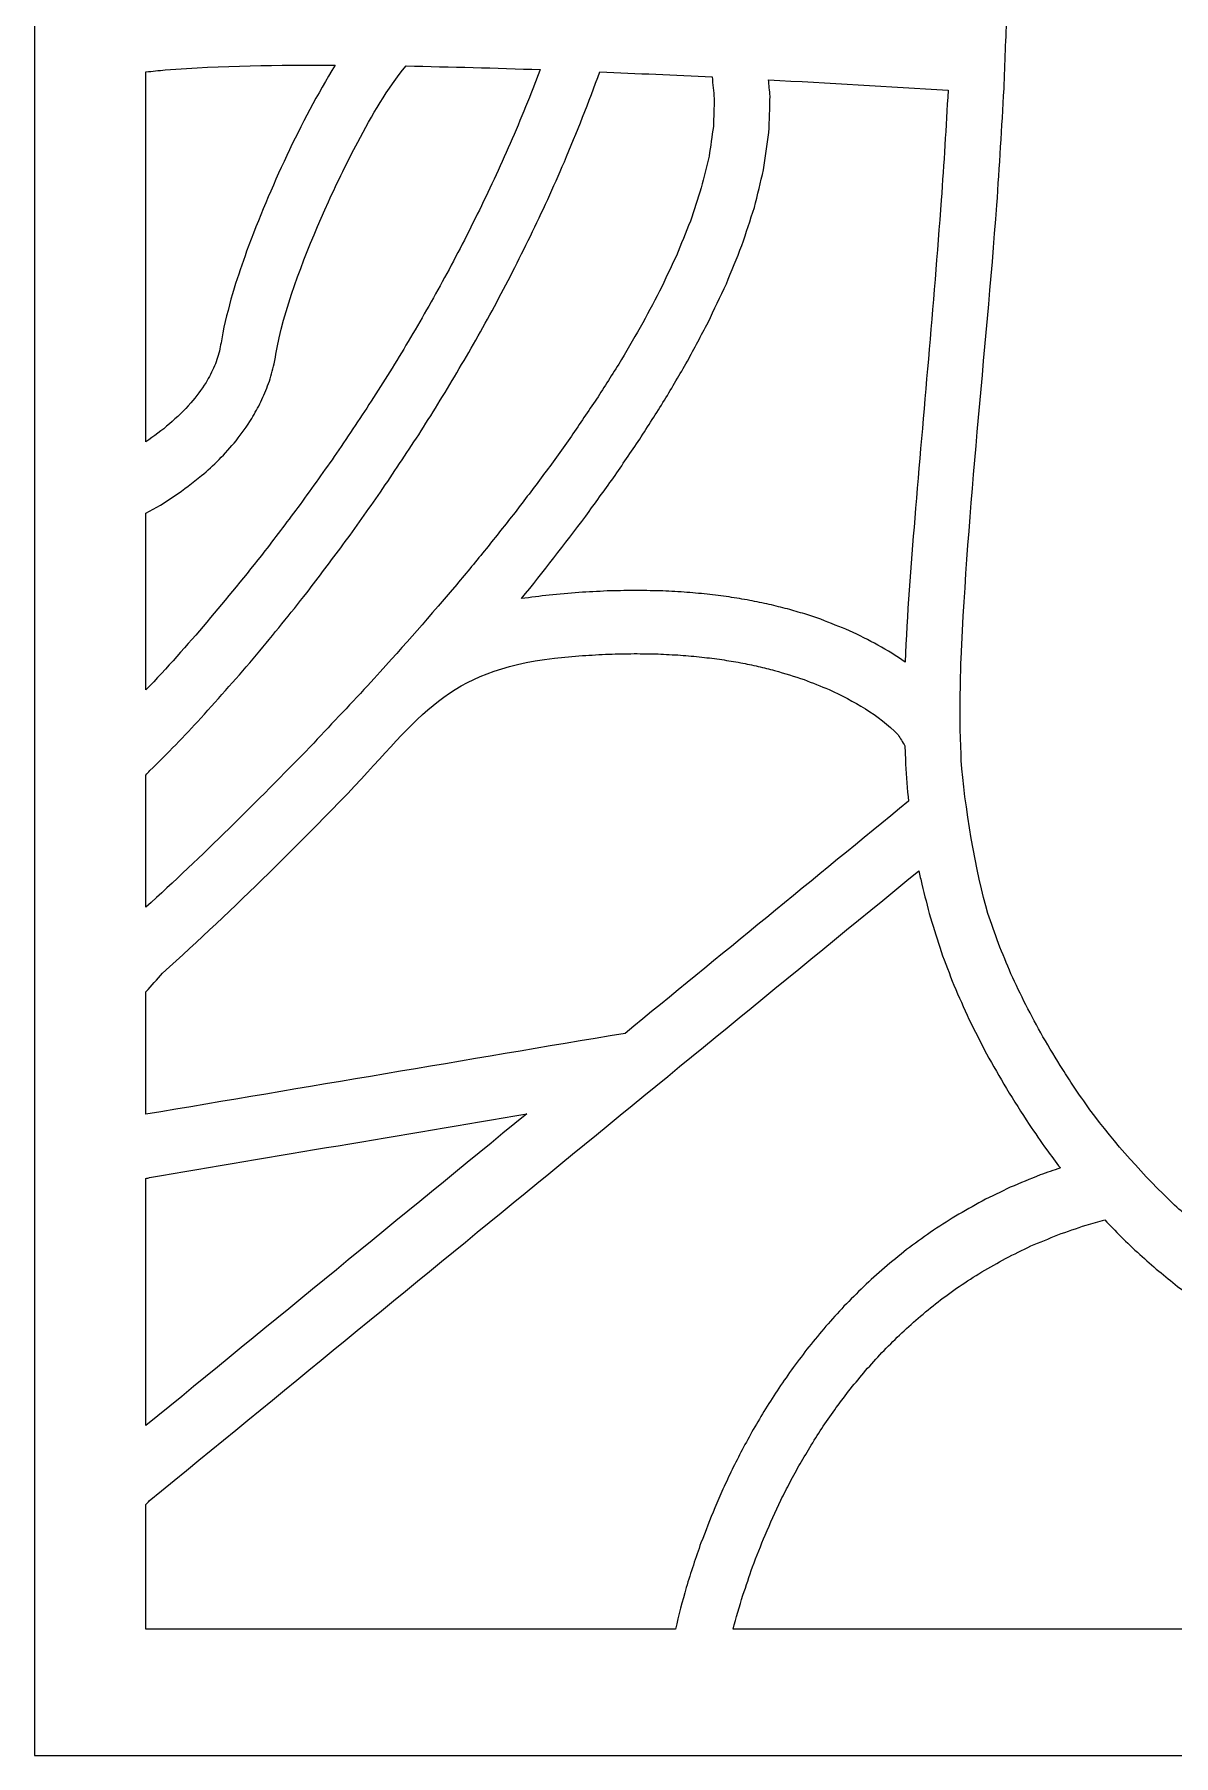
# Model space of a CAD drawing. Header units: centimetres. Extents: x -27.5 to -16.1, y -5.3 to 9.5.
# Drawn here: x -27.5 to -25.297, y -5.254 to -1.925 of the extents above; entities that cross this region are included whole.
import ezdxf

# ---------------------------------------------------------------- set-up
doc = ezdxf.new("R2010")
doc.units = ezdxf.units.CM
doc.header["$MEASUREMENT"] = 0
doc.layers.add('layer 1', color=7, linetype='Continuous')

msp = doc.modelspace()

# ---------------------------------------------------------------- linework, layer by layer
at = {"layer": 'layer 1', "color": 250}
for points, knots in [([(-22.0545, -5.25446), (-23.86966, -5.25446), (-25.68483, -5.25446), (-27.49999, -5.25446), (-27.49999, -5.25446), (-27.49999, -0.3363), (-27.49999, 4.58185), (-27.49999, 9.5), (-27.49999, 9.5), (-25.68483, 9.5), (-23.86966, 9.5), (-22.0545, 9.5), (-22.0545, 9.5), (-22.0545, 4.58185), (-22.0545, -0.3363), (-22.0545, -5.25446)], [0, 0, 0, 0, 0.2, 0.2, 0.2, 0.2, 0.4, 0.4, 0.4, 0.4, 0.6, 0.6, 0.6, 0.6, 1, 1, 1, 1]), ([(-25.61794, -1.72673), (-25.61555, -1.72869), (-25.61316, -1.73064), (-25.61078, -1.7326), (-25.61078, -1.7326), (-25.61312, -1.73525), (-25.61546, -1.73791), (-25.6178, -1.74056), (-25.6178, -1.74056), (-25.61839, -1.78795), (-25.61898, -1.83533), (-25.61957, -1.88272), (-25.61957, -1.88272), (-25.62144, -1.93169), (-25.6233, -1.98066), (-25.62517, -2.02962), (-25.62517, -2.02962), (-25.6292, -2.10493), (-25.63387, -2.18008), (-25.63907, -2.2553), (-25.63907, -2.2553), (-25.66097, -2.54753), (-25.69498, -2.83983), (-25.70816, -3.13268), (-25.70816, -3.13268), (-25.70966, -3.1773), (-25.71037, -3.2216), (-25.70999, -3.26626), (-25.70999, -3.26626), (-25.70926, -3.28733), (-25.70853, -3.3084), (-25.70779, -3.32947), (-25.70779, -3.32947), (-25.70259, -3.4108), (-25.67846, -3.55158), (-25.65629, -3.62527), (-25.65629, -3.62527), (-25.64955, -3.64467), (-25.64281, -3.66406), (-25.63606, -3.68346), (-25.63606, -3.68346), (-25.62798, -3.7031), (-25.6199, -3.72273), (-25.61182, -3.74237), (-25.61182, -3.74237), (-25.6023, -3.76239), (-25.59277, -3.7824), (-25.58325, -3.80241), (-25.58325, -3.80241), (-25.57217, -3.82293), (-25.56109, -3.84345), (-25.55001, -3.86397), (-25.55001, -3.86397), (-25.53726, -3.88511), (-25.52452, -3.90625), (-25.51177, -3.92739), (-25.51177, -3.92739), (-25.5048, -3.93815), (-25.49783, -3.9489), (-25.49085, -3.95965), (-25.49085, -3.95965), (-25.48031, -3.97487), (-25.46977, -3.99008), (-25.45922, -4.0053), (-25.45922, -4.0053), (-25.4097, -4.07085), (-25.35622, -4.13204), (-25.29524, -4.18991), (-25.29524, -4.18991), (-25.28414, -4.19963), (-25.27303, -4.20934), (-25.26193, -4.21905), (-25.26193, -4.21905), (-25.25085, -4.22798), (-25.23978, -4.2369), (-25.22871, -4.24582), (-25.22871, -4.24582), (-25.2177, -4.25398), (-25.2067, -4.26215), (-25.1957, -4.27031), (-25.1957, -4.27031), (-25.18481, -4.27774), (-25.17392, -4.28517), (-25.16303, -4.29261), (-25.16303, -4.29261), (-25.15229, -4.29934), (-25.14156, -4.30608), (-25.13082, -4.31281), (-25.13082, -4.31281), (-25.12027, -4.31887), (-25.10972, -4.32494), (-25.09918, -4.331), (-25.09918, -4.331), (-25.08886, -4.33643), (-25.07855, -4.34185), (-25.06824, -4.34728), (-25.06824, -4.34728), (-25.04847, -4.35633), (-25.02871, -4.36538), (-25.00895, -4.37443), (-25.00895, -4.37443), (-24.99062, -4.38128), (-24.97229, -4.38812), (-24.95396, -4.39497), (-24.95396, -4.39497), (-24.93741, -4.39985), (-24.92087, -4.40473), (-24.90432, -4.40961), (-24.90432, -4.40961), (-24.88993, -4.41276), (-24.87554, -4.41591), (-24.86115, -4.41906), (-24.86115, -4.41906), (-24.84464, -4.4217), (-24.82765, -4.42472), (-24.81095, -4.42516), (-24.81095, -4.42516), (-24.8107, -4.42459), (-24.81046, -4.42403), (-24.81021, -4.42346), (-24.81021, -4.42346), (-24.82137, -4.39783), (-24.83254, -4.3722), (-24.8437, -4.34657), (-24.8437, -4.34657), (-24.85027, -4.32984), (-24.85683, -4.3131), (-24.86339, -4.29636), (-24.86339, -4.29636), (-24.86952, -4.27946), (-24.87564, -4.26256), (-24.88177, -4.24566), (-24.88177, -4.24566), (-24.88747, -4.22861), (-24.89317, -4.21156), (-24.89888, -4.19451), (-24.89888, -4.19451), (-24.90418, -4.17731), (-24.90948, -4.16012), (-24.91479, -4.14293), (-24.91479, -4.14293), (-24.9197, -4.12561), (-24.92462, -4.10828), (-24.92954, -4.09096), (-24.92954, -4.09096), (-24.93409, -4.07352), (-24.93864, -4.05608), (-24.94319, -4.03864), (-24.94319, -4.03864), (-24.95126, -4.00344), (-24.95933, -3.96824), (-24.96739, -3.93304), (-24.96739, -3.93304), (-24.97421, -3.8975), (-24.98102, -3.86195), (-24.98783, -3.82641), (-24.98783, -3.82641), (-24.99352, -3.79059), (-24.99921, -3.75477), (-25.00491, -3.71896), (-25.00491, -3.71896), (-25.01233, -3.66494), (-25.01904, -3.61101), (-25.02515, -3.55679), (-25.02515, -3.55679), (-25.03067, -3.50259), (-25.03565, -3.44844), (-25.04017, -3.39413), (-25.04017, -3.39413), (-25.04695, -3.30414), (-25.05249, -3.2142), (-25.05731, -3.12406), (-25.05731, -3.12406), (-25.06264, -3.01812), (-25.06738, -2.91216), (-25.07253, -2.80621), (-25.07253, -2.80621), (-25.07718, -2.7155), (-25.08417, -2.62538), (-25.09598, -2.53548), (-25.09598, -2.53548), (-25.10282, -2.48561), (-25.11108, -2.43631), (-25.12105, -2.38712), (-25.12105, -2.38712), (-25.12881, -2.35012), (-25.1376, -2.31351), (-25.14667, -2.27691), (-25.14667, -2.27691), (-25.16367, -2.2128), (-25.18229, -2.1499), (-25.20243, -2.08699), (-25.20243, -2.08699), (-25.23211, -1.99687), (-25.26383, -1.90763), (-25.29291, -1.81727), (-25.29291, -1.81727), (-25.33999, -1.77946), (-25.3858, -1.73974), (-25.43164, -1.70005), (-25.43164, -1.70005), (-25.49769, -1.64039), (-25.56333, -1.58022), (-25.62531, -1.51513), (-25.62531, -1.51513), (-25.62017, -1.58551), (-25.61874, -1.65614), (-25.61794, -1.72673)], [0, 0, 0, 0, 0.0188679, 0.0188679, 0.0188679, 0.0188679, 0.0377358, 0.0377358, 0.0377358, 0.0377358, 0.0566038, 0.0566038, 0.0566038, 0.0566038, 0.0754717, 0.0754717, 0.0754717, 0.0754717, 0.0943396, 0.0943396, 0.0943396, 0.0943396, 0.1132075, 0.1132075, 0.1132075, 0.1132075, 0.1320755, 0.1320755, 0.1320755, 0.1320755, 0.1509434, 0.1509434, 0.1509434, 0.1509434, 0.1698113, 0.1698113, 0.1698113, 0.1698113, 0.1886792, 0.1886792, 0.1886792, 0.1886792, 0.2075472, 0.2075472, 0.2075472, 0.2075472, 0.2264151, 0.2264151, 0.2264151, 0.2264151, 0.245283, 0.245283, 0.245283, 0.245283, 0.2641509, 0.2641509, 0.2641509, 0.2641509, 0.2830189, 0.2830189, 0.2830189, 0.2830189, 0.3018868, 0.3018868, 0.3018868, 0.3018868, 0.3207547, 0.3207547, 0.3207547, 0.3207547, 0.3396226, 0.3396226, 0.3396226, 0.3396226, 0.3584906, 0.3584906, 0.3584906, 0.3584906, 0.3773585, 0.3773585, 0.3773585, 0.3773585, 0.3962264, 0.3962264, 0.3962264, 0.3962264, 0.4150943, 0.4150943, 0.4150943, 0.4150943, 0.4339623, 0.4339623, 0.4339623, 0.4339623, 0.4528302, 0.4528302, 0.4528302, 0.4528302, 0.4716981, 0.4716981, 0.4716981, 0.4716981, 0.490566, 0.490566, 0.490566, 0.490566, 0.509434, 0.509434, 0.509434, 0.509434, 0.5283019, 0.5283019, 0.5283019, 0.5283019, 0.5471698, 0.5471698, 0.5471698, 0.5471698, 0.5660377, 0.5660377, 0.5660377, 0.5660377, 0.5849057, 0.5849057, 0.5849057, 0.5849057, 0.6037736, 0.6037736, 0.6037736, 0.6037736, 0.6226415, 0.6226415, 0.6226415, 0.6226415, 0.6415094, 0.6415094, 0.6415094, 0.6415094, 0.6603774, 0.6603774, 0.6603774, 0.6603774, 0.6792453, 0.6792453, 0.6792453, 0.6792453, 0.6981132, 0.6981132, 0.6981132, 0.6981132, 0.7169811, 0.7169811, 0.7169811, 0.7169811, 0.7358491, 0.7358491, 0.7358491, 0.7358491, 0.754717, 0.754717, 0.754717, 0.754717, 0.7735849, 0.7735849, 0.7735849, 0.7735849, 0.7924528, 0.7924528, 0.7924528, 0.7924528, 0.8113208, 0.8113208, 0.8113208, 0.8113208, 0.8301887, 0.8301887, 0.8301887, 0.8301887, 0.8490566, 0.8490566, 0.8490566, 0.8490566, 0.8679245, 0.8679245, 0.8679245, 0.8679245, 0.8867925, 0.8867925, 0.8867925, 0.8867925, 0.9056604, 0.9056604, 0.9056604, 0.9056604, 0.9245283, 0.9245283, 0.9245283, 0.9245283, 0.9433962, 0.9433962, 0.9433962, 0.9433962, 0.9622642, 0.9622642, 0.9622642, 0.9622642, 1, 1, 1, 1]), ([(-27.28433, -2.71313), (-27.25297, -2.69199), (-27.22374, -2.66684), (-27.19763, -2.63793), (-27.19763, -2.63793), (-27.18691, -2.62518), (-27.17739, -2.61247), (-27.16821, -2.59827), (-27.16821, -2.59827), (-27.1621, -2.58777), (-27.1568, -2.57755), (-27.15176, -2.56636), (-27.15176, -2.56636), (-27.14749, -2.55524), (-27.14416, -2.54477), (-27.14126, -2.5331), (-27.14126, -2.5331), (-27.13945, -2.52276), (-27.13764, -2.51242), (-27.13583, -2.50208), (-27.13583, -2.50208), (-27.12968, -2.47274), (-27.12225, -2.44462), (-27.11379, -2.41604), (-27.11379, -2.41604), (-27.10614, -2.39197), (-27.0981, -2.36825), (-27.08966, -2.34452), (-27.08966, -2.34452), (-27.04282, -2.21873), (-26.98677, -2.09695), (-26.91839, -1.98441), (-26.91839, -1.98441), (-27.02808, -1.98365), (-27.13769, -1.98551), (-27.24716, -1.99366), (-27.24716, -1.99366), (-27.25953, -1.99494), (-27.2719, -1.99623), (-27.28427, -1.99751), (-27.28427, -1.99751), (-27.28429, -1.99751), (-27.28431, -1.99751), (-27.28433, -1.99752), (-27.28433, -1.99752), (-27.28433, -2.23605), (-27.28433, -2.47459), (-27.28433, -2.71313)], [0, 0, 0, 0, 0.0769231, 0.0769231, 0.0769231, 0.0769231, 0.1538462, 0.1538462, 0.1538462, 0.1538462, 0.2307692, 0.2307692, 0.2307692, 0.2307692, 0.3076923, 0.3076923, 0.3076923, 0.3076923, 0.3846154, 0.3846154, 0.3846154, 0.3846154, 0.4615385, 0.4615385, 0.4615385, 0.4615385, 0.5384615, 0.5384615, 0.5384615, 0.5384615, 0.6153846, 0.6153846, 0.6153846, 0.6153846, 0.6923077, 0.6923077, 0.6923077, 0.6923077, 0.7692308, 0.7692308, 0.7692308, 0.7692308, 0.8461538, 0.8461538, 0.8461538, 0.8461538, 1, 1, 1, 1]), ([(-27.28433, -3.19306), (-27.20348, -3.10821), (-27.12766, -3.01717), (-27.05424, -2.92418), (-27.05424, -2.92418), (-27.03159, -2.89424), (-27.00894, -2.8643), (-26.98629, -2.83436), (-26.98629, -2.83436), (-26.96279, -2.80134), (-26.9393, -2.76833), (-26.9158, -2.73532), (-26.9158, -2.73532), (-26.89192, -2.69939), (-26.86803, -2.66345), (-26.84414, -2.62752), (-26.84414, -2.62752), (-26.83219, -2.60851), (-26.82023, -2.5895), (-26.80828, -2.57049), (-26.80828, -2.57049), (-26.79639, -2.55081), (-26.78451, -2.53113), (-26.77263, -2.51145), (-26.77263, -2.51145), (-26.76087, -2.49112), (-26.74911, -2.47079), (-26.73735, -2.45046), (-26.73735, -2.45046), (-26.72577, -2.4295), (-26.71419, -2.40854), (-26.70261, -2.38758), (-26.70261, -2.38758), (-26.69126, -2.36602), (-26.67992, -2.34445), (-26.66857, -2.32288), (-26.66857, -2.32288), (-26.65752, -2.30072), (-26.64646, -2.27856), (-26.63541, -2.2564), (-26.63541, -2.2564), (-26.6247, -2.23367), (-26.61399, -2.21094), (-26.60328, -2.18822), (-26.60328, -2.18822), (-26.59297, -2.16494), (-26.58266, -2.14166), (-26.57236, -2.11838), (-26.57236, -2.11838), (-26.5625, -2.09458), (-26.55265, -2.07077), (-26.54279, -2.04697), (-26.54279, -2.04697), (-26.5359, -2.02901), (-26.529, -2.01106), (-26.5221, -1.9931), (-26.5221, -1.9931), (-26.60848, -1.98993), (-26.69491, -1.98772), (-26.78133, -1.98603), (-26.78133, -1.98603), (-26.81817, -2.03001), (-26.8471, -2.08159), (-26.87495, -2.13313), (-26.87495, -2.13313), (-26.89477, -2.17111), (-26.91348, -2.20944), (-26.93149, -2.24857), (-26.93149, -2.24857), (-26.96927, -2.33326), (-27.00481, -2.42031), (-27.02709, -2.51204), (-27.02709, -2.51204), (-27.03057, -2.52864), (-27.03339, -2.5453), (-27.03641, -2.56201), (-27.03641, -2.56201), (-27.03804, -2.56854), (-27.03967, -2.57507), (-27.04129, -2.5816), (-27.04129, -2.5816), (-27.04328, -2.58788), (-27.04527, -2.59417), (-27.04726, -2.60045), (-27.04726, -2.60045), (-27.05216, -2.61223), (-27.05707, -2.62402), (-27.06197, -2.63581), (-27.06197, -2.63581), (-27.06787, -2.64656), (-27.07376, -2.65732), (-27.07966, -2.66807), (-27.07966, -2.66807), (-27.08934, -2.68304), (-27.09923, -2.69697), (-27.11006, -2.71091), (-27.11006, -2.71091), (-27.12077, -2.72366), (-27.13162, -2.7357), (-27.14309, -2.74757), (-27.14309, -2.74757), (-27.15412, -2.75829), (-27.16525, -2.76851), (-27.17679, -2.77852), (-27.17679, -2.77852), (-27.21051, -2.80627), (-27.2463, -2.83146), (-27.28433, -2.85102), (-27.28433, -2.85102), (-27.28433, -2.96503), (-27.28433, -3.07905), (-27.28433, -3.19306)], [0, 0, 0, 0, 0.0344828, 0.0344828, 0.0344828, 0.0344828, 0.0689655, 0.0689655, 0.0689655, 0.0689655, 0.1034483, 0.1034483, 0.1034483, 0.1034483, 0.137931, 0.137931, 0.137931, 0.137931, 0.1724138, 0.1724138, 0.1724138, 0.1724138, 0.2068966, 0.2068966, 0.2068966, 0.2068966, 0.2413793, 0.2413793, 0.2413793, 0.2413793, 0.2758621, 0.2758621, 0.2758621, 0.2758621, 0.3103448, 0.3103448, 0.3103448, 0.3103448, 0.3448276, 0.3448276, 0.3448276, 0.3448276, 0.3793103, 0.3793103, 0.3793103, 0.3793103, 0.4137931, 0.4137931, 0.4137931, 0.4137931, 0.4482759, 0.4482759, 0.4482759, 0.4482759, 0.4827586, 0.4827586, 0.4827586, 0.4827586, 0.5172414, 0.5172414, 0.5172414, 0.5172414, 0.5517241, 0.5517241, 0.5517241, 0.5517241, 0.5862069, 0.5862069, 0.5862069, 0.5862069, 0.6206897, 0.6206897, 0.6206897, 0.6206897, 0.6551724, 0.6551724, 0.6551724, 0.6551724, 0.6896552, 0.6896552, 0.6896552, 0.6896552, 0.7241379, 0.7241379, 0.7241379, 0.7241379, 0.7586207, 0.7586207, 0.7586207, 0.7586207, 0.7931034, 0.7931034, 0.7931034, 0.7931034, 0.8275862, 0.8275862, 0.8275862, 0.8275862, 0.862069, 0.862069, 0.862069, 0.862069, 0.8965517, 0.8965517, 0.8965517, 0.8965517, 0.9310345, 0.9310345, 0.9310345, 0.9310345, 1, 1, 1, 1]), ([(-27.28433, -3.61351), (-27.17555, -3.51407), (-27.07048, -3.40959), (-26.96697, -3.30318), (-26.96697, -3.30318), (-26.92992, -3.2638), (-26.89287, -3.22441), (-26.85581, -3.18503), (-26.85581, -3.18503), (-26.78667, -3.10875), (-26.75329, -3.07094), (-26.6833, -2.98896), (-26.6833, -2.98896), (-26.66432, -2.96595), (-26.64535, -2.94295), (-26.62638, -2.91994), (-26.62638, -2.91994), (-26.60781, -2.89651), (-26.58923, -2.87308), (-26.57065, -2.84965), (-26.57065, -2.84965), (-26.55265, -2.82592), (-26.53465, -2.80219), (-26.51664, -2.77846), (-26.51664, -2.77846), (-26.49939, -2.75454), (-26.48214, -2.73063), (-26.46489, -2.70671), (-26.46489, -2.70671), (-26.44857, -2.68274), (-26.43225, -2.65876), (-26.41593, -2.63478), (-26.41593, -2.63478), (-26.40072, -2.61087), (-26.38551, -2.58696), (-26.3703, -2.56305), (-26.3703, -2.56305), (-26.35638, -2.53933), (-26.34246, -2.51562), (-26.32854, -2.4919), (-26.32854, -2.4919), (-26.31608, -2.46852), (-26.30362, -2.44514), (-26.29116, -2.42176), (-26.29116, -2.42176), (-26.28034, -2.39887), (-26.26953, -2.37597), (-26.25871, -2.35307), (-26.25871, -2.35307), (-26.24969, -2.33082), (-26.24068, -2.30857), (-26.23166, -2.28632), (-26.23166, -2.28632), (-26.2246, -2.26488), (-26.21754, -2.24344), (-26.21048, -2.222), (-26.21048, -2.222), (-26.20551, -2.20157), (-26.20054, -2.18113), (-26.19557, -2.16069), (-26.19557, -2.16069), (-26.19277, -2.14143), (-26.18998, -2.12217), (-26.18719, -2.1029), (-26.18719, -2.1029), (-26.18663, -2.08496), (-26.18606, -2.06702), (-26.1855, -2.04908), (-26.1855, -2.04908), (-26.18691, -2.03515), (-26.18832, -2.02121), (-26.18973, -2.00728), (-26.18973, -2.00728), (-26.26211, -2.00379), (-26.33449, -2.00042), (-26.4069, -1.99751), (-26.4069, -1.99751), (-26.42781, -2.05659), (-26.45149, -2.11412), (-26.47534, -2.17174), (-26.47534, -2.17174), (-26.48606, -2.19596), (-26.49679, -2.22018), (-26.50752, -2.2444), (-26.50752, -2.2444), (-26.51864, -2.26802), (-26.52977, -2.29163), (-26.5409, -2.31525), (-26.5409, -2.31525), (-26.55237, -2.33824), (-26.56384, -2.36124), (-26.57531, -2.38423), (-26.57531, -2.38423), (-26.58707, -2.40658), (-26.59883, -2.42894), (-26.61058, -2.45129), (-26.61058, -2.45129), (-26.62257, -2.47299), (-26.63456, -2.49469), (-26.64655, -2.51638), (-26.64655, -2.51638), (-26.65871, -2.53741), (-26.67087, -2.55843), (-26.68303, -2.57946), (-26.68303, -2.57946), (-26.69531, -2.59979), (-26.70759, -2.62012), (-26.71987, -2.64045), (-26.71987, -2.64045), (-26.7322, -2.66008), (-26.74454, -2.6797), (-26.75688, -2.69932), (-26.75688, -2.69932), (-26.78152, -2.73638), (-26.80615, -2.77344), (-26.83079, -2.81049), (-26.83079, -2.81049), (-26.855, -2.8445), (-26.8792, -2.87852), (-26.9034, -2.91253), (-26.9034, -2.91253), (-26.92673, -2.94336), (-26.95006, -2.97419), (-26.97338, -3.00502), (-26.97338, -3.00502), (-27.00533, -3.04549), (-27.0376, -3.0854), (-27.07046, -3.12492), (-27.07046, -3.12492), (-27.10583, -3.16643), (-27.14157, -3.20722), (-27.17814, -3.24738), (-27.17814, -3.24738), (-27.21035, -3.28202), (-27.24278, -3.31635), (-27.2766, -3.34899), (-27.2766, -3.34899), (-27.27918, -3.35191), (-27.28175, -3.35483), (-27.28433, -3.35775), (-27.28433, -3.35775), (-27.28433, -3.443), (-27.28433, -3.52826), (-27.28433, -3.61351)], [0, 0, 0, 0, 0.027027, 0.027027, 0.027027, 0.027027, 0.0540541, 0.0540541, 0.0540541, 0.0540541, 0.0810811, 0.0810811, 0.0810811, 0.0810811, 0.1081081, 0.1081081, 0.1081081, 0.1081081, 0.1351351, 0.1351351, 0.1351351, 0.1351351, 0.1621622, 0.1621622, 0.1621622, 0.1621622, 0.1891892, 0.1891892, 0.1891892, 0.1891892, 0.2162162, 0.2162162, 0.2162162, 0.2162162, 0.2432432, 0.2432432, 0.2432432, 0.2432432, 0.2702703, 0.2702703, 0.2702703, 0.2702703, 0.2972973, 0.2972973, 0.2972973, 0.2972973, 0.3243243, 0.3243243, 0.3243243, 0.3243243, 0.3513514, 0.3513514, 0.3513514, 0.3513514, 0.3783784, 0.3783784, 0.3783784, 0.3783784, 0.4054054, 0.4054054, 0.4054054, 0.4054054, 0.4324324, 0.4324324, 0.4324324, 0.4324324, 0.4594595, 0.4594595, 0.4594595, 0.4594595, 0.4864865, 0.4864865, 0.4864865, 0.4864865, 0.5135135, 0.5135135, 0.5135135, 0.5135135, 0.5405405, 0.5405405, 0.5405405, 0.5405405, 0.5675676, 0.5675676, 0.5675676, 0.5675676, 0.5945946, 0.5945946, 0.5945946, 0.5945946, 0.6216216, 0.6216216, 0.6216216, 0.6216216, 0.6486486, 0.6486486, 0.6486486, 0.6486486, 0.6756757, 0.6756757, 0.6756757, 0.6756757, 0.7027027, 0.7027027, 0.7027027, 0.7027027, 0.7297297, 0.7297297, 0.7297297, 0.7297297, 0.7567568, 0.7567568, 0.7567568, 0.7567568, 0.7837838, 0.7837838, 0.7837838, 0.7837838, 0.8108108, 0.8108108, 0.8108108, 0.8108108, 0.8378378, 0.8378378, 0.8378378, 0.8378378, 0.8648649, 0.8648649, 0.8648649, 0.8648649, 0.8918919, 0.8918919, 0.8918919, 0.8918919, 0.9189189, 0.9189189, 0.9189189, 0.9189189, 0.9459459, 0.9459459, 0.9459459, 0.9459459, 1, 1, 1, 1]), ([(-25.73339, -2.03311), (-25.8491, -2.02565), (-25.96485, -2.01893), (-26.08063, -2.01285), (-26.08063, -2.01285), (-26.07957, -2.02332), (-26.07851, -2.03379), (-26.07745, -2.04427), (-26.07745, -2.04427), (-26.07819, -2.06785), (-26.07893, -2.09144), (-26.07967, -2.11503), (-26.07967, -2.11503), (-26.08314, -2.13898), (-26.08662, -2.16294), (-26.09009, -2.1869), (-26.09009, -2.1869), (-26.09599, -2.21116), (-26.10189, -2.23542), (-26.10779, -2.25967), (-26.10779, -2.25967), (-26.11587, -2.28419), (-26.12394, -2.30871), (-26.13201, -2.33323), (-26.13201, -2.33323), (-26.14204, -2.35797), (-26.15206, -2.38271), (-26.16209, -2.40745), (-26.16209, -2.40745), (-26.17386, -2.43238), (-26.18564, -2.4573), (-26.19742, -2.48222), (-26.19742, -2.48222), (-26.21076, -2.50726), (-26.2241, -2.5323), (-26.23744, -2.55735), (-26.23744, -2.55735), (-26.25218, -2.58244), (-26.26691, -2.60754), (-26.28164, -2.63263), (-26.28164, -2.63263), (-26.29759, -2.6577), (-26.31353, -2.68277), (-26.32948, -2.70784), (-26.32948, -2.70784), (-26.34646, -2.7328), (-26.36345, -2.75775), (-26.38044, -2.78271), (-26.38044, -2.78271), (-26.39829, -2.80746), (-26.41615, -2.83221), (-26.434, -2.85696), (-26.434, -2.85696), (-26.47476, -2.9107), (-26.5155, -2.96444), (-26.55821, -3.01624), (-26.55821, -3.01624), (-26.54033, -3.01406), (-26.52245, -3.01188), (-26.50458, -3.0097), (-26.50458, -3.0097), (-26.4855, -3.00801), (-26.46642, -3.00632), (-26.44734, -3.00462), (-26.44734, -3.00462), (-26.42913, -3.00362), (-26.41091, -3.00263), (-26.3927, -3.00163), (-26.3927, -3.00163), (-26.37533, -3.00128), (-26.35797, -3.00093), (-26.34061, -3.00058), (-26.34061, -3.00058), (-26.32408, -3.00084), (-26.30755, -3.00109), (-26.29102, -3.00135), (-26.29102, -3.00135), (-26.27531, -3.00216), (-26.2596, -3.00298), (-26.2439, -3.00379), (-26.2439, -3.00379), (-26.229, -3.00512), (-26.2141, -3.00645), (-26.1992, -3.00777), (-26.1992, -3.00777), (-26.18509, -3.00957), (-26.17098, -3.01136), (-26.15688, -3.01316), (-26.15688, -3.01316), (-26.14355, -3.01538), (-26.13022, -3.0176), (-26.11689, -3.01982), (-26.11689, -3.01982), (-26.10433, -3.02241), (-26.09177, -3.02501), (-26.07922, -3.0276), (-26.07922, -3.0276), (-26.06741, -3.03053), (-26.0556, -3.03345), (-26.04379, -3.03638), (-26.04379, -3.03638), (-26.03273, -3.03959), (-26.02166, -3.0428), (-26.01059, -3.046), (-26.01059, -3.046), (-26.00025, -3.04945), (-25.98991, -3.0529), (-25.97957, -3.05635), (-25.97957, -3.05635), (-25.96102, -3.06376), (-25.94247, -3.07118), (-25.92392, -3.0786), (-25.92392, -3.0786), (-25.88676, -3.09608), (-25.85026, -3.11488), (-25.8163, -3.13952), (-25.8163, -3.13952), (-25.81315, -3.04629), (-25.80535, -2.95335), (-25.79784, -2.86047), (-25.79784, -2.86047), (-25.78062, -2.65543), (-25.76192, -2.45059), (-25.74654, -2.24536), (-25.74654, -2.24536), (-25.74165, -2.17462), (-25.73718, -2.10394), (-25.73339, -2.03311)], [0, 0, 0, 0, 0.030303, 0.030303, 0.030303, 0.030303, 0.0606061, 0.0606061, 0.0606061, 0.0606061, 0.0909091, 0.0909091, 0.0909091, 0.0909091, 0.1212121, 0.1212121, 0.1212121, 0.1212121, 0.1515152, 0.1515152, 0.1515152, 0.1515152, 0.1818182, 0.1818182, 0.1818182, 0.1818182, 0.2121212, 0.2121212, 0.2121212, 0.2121212, 0.2424242, 0.2424242, 0.2424242, 0.2424242, 0.2727273, 0.2727273, 0.2727273, 0.2727273, 0.3030303, 0.3030303, 0.3030303, 0.3030303, 0.3333333, 0.3333333, 0.3333333, 0.3333333, 0.3636364, 0.3636364, 0.3636364, 0.3636364, 0.3939394, 0.3939394, 0.3939394, 0.3939394, 0.4242424, 0.4242424, 0.4242424, 0.4242424, 0.4545455, 0.4545455, 0.4545455, 0.4545455, 0.4848485, 0.4848485, 0.4848485, 0.4848485, 0.5151515, 0.5151515, 0.5151515, 0.5151515, 0.5454545, 0.5454545, 0.5454545, 0.5454545, 0.5757576, 0.5757576, 0.5757576, 0.5757576, 0.6060606, 0.6060606, 0.6060606, 0.6060606, 0.6363636, 0.6363636, 0.6363636, 0.6363636, 0.6666667, 0.6666667, 0.6666667, 0.6666667, 0.6969697, 0.6969697, 0.6969697, 0.6969697, 0.7272727, 0.7272727, 0.7272727, 0.7272727, 0.7575758, 0.7575758, 0.7575758, 0.7575758, 0.7878788, 0.7878788, 0.7878788, 0.7878788, 0.8181818, 0.8181818, 0.8181818, 0.8181818, 0.8484848, 0.8484848, 0.8484848, 0.8484848, 0.8787879, 0.8787879, 0.8787879, 0.8787879, 0.9090909, 0.9090909, 0.9090909, 0.9090909, 0.9393939, 0.9393939, 0.9393939, 0.9393939, 1, 1, 1, 1]), ([(-27.28433, -4.01391), (-26.97553, -3.96173), (-26.66674, -3.90955), (-26.35794, -3.85737), (-26.35794, -3.85737), (-26.17527, -3.70775), (-25.9926, -3.55814), (-25.80994, -3.40853), (-25.80994, -3.40853), (-25.81251, -3.38477), (-25.8139, -3.36081), (-25.81543, -3.33694), (-25.81543, -3.33694), (-25.81595, -3.32497), (-25.81646, -3.31299), (-25.81698, -3.30102), (-25.81698, -3.30102), (-25.82128, -3.29398), (-25.82558, -3.28694), (-25.82988, -3.2799), (-25.82988, -3.2799), (-25.86838, -3.24059), (-25.91604, -3.2146), (-25.96348, -3.19229), (-25.96348, -3.19229), (-25.9796, -3.18584), (-25.99573, -3.1794), (-26.01185, -3.17295), (-26.01185, -3.17295), (-26.0308, -3.16706), (-26.04974, -3.16118), (-26.06868, -3.15529), (-26.06868, -3.15529), (-26.07926, -3.15267), (-26.08983, -3.15005), (-26.10041, -3.14743), (-26.10041, -3.14743), (-26.11174, -3.14509), (-26.12307, -3.14274), (-26.13441, -3.1404), (-26.13441, -3.1404), (-26.14652, -3.13839), (-26.15863, -3.13637), (-26.17074, -3.13435), (-26.17074, -3.13435), (-26.18364, -3.13271), (-26.19654, -3.13107), (-26.20945, -3.12943), (-26.20945, -3.12943), (-26.22316, -3.1282), (-26.23688, -3.12698), (-26.25059, -3.12576), (-26.25059, -3.12576), (-26.26513, -3.12501), (-26.27967, -3.12425), (-26.29422, -3.1235), (-26.29422, -3.1235), (-26.30961, -3.12326), (-26.325, -3.12302), (-26.34039, -3.12279), (-26.34039, -3.12279), (-26.35664, -3.12311), (-26.37289, -3.12344), (-26.38914, -3.12377), (-26.38914, -3.12377), (-26.40627, -3.1247), (-26.4234, -3.12564), (-26.44053, -3.12658), (-26.44053, -3.12658), (-26.45855, -3.12818), (-26.47658, -3.12978), (-26.4946, -3.13138), (-26.4946, -3.13138), (-26.70273, -3.15674), (-26.75102, -3.24117), (-26.89409, -3.39324), (-26.89409, -3.39324), (-26.94458, -3.44514), (-26.99538, -3.49646), (-27.04673, -3.54727), (-27.04673, -3.54727), (-27.11422, -3.61294), (-27.18207, -3.67841), (-27.25206, -3.74069), (-27.25206, -3.74069), (-27.26282, -3.75288), (-27.27357, -3.76507), (-27.28433, -3.77726), (-27.28433, -3.77726), (-27.28433, -3.85614), (-27.28433, -3.93502), (-27.28433, -4.01391)], [0, 0, 0, 0, 0.0416667, 0.0416667, 0.0416667, 0.0416667, 0.0833333, 0.0833333, 0.0833333, 0.0833333, 0.125, 0.125, 0.125, 0.125, 0.1666667, 0.1666667, 0.1666667, 0.1666667, 0.2083333, 0.2083333, 0.2083333, 0.2083333, 0.25, 0.25, 0.25, 0.25, 0.2916667, 0.2916667, 0.2916667, 0.2916667, 0.3333333, 0.3333333, 0.3333333, 0.3333333, 0.375, 0.375, 0.375, 0.375, 0.4166667, 0.4166667, 0.4166667, 0.4166667, 0.4583333, 0.4583333, 0.4583333, 0.4583333, 0.5, 0.5, 0.5, 0.5, 0.5416667, 0.5416667, 0.5416667, 0.5416667, 0.5833333, 0.5833333, 0.5833333, 0.5833333, 0.625, 0.625, 0.625, 0.625, 0.6666667, 0.6666667, 0.6666667, 0.6666667, 0.7083333, 0.7083333, 0.7083333, 0.7083333, 0.75, 0.75, 0.75, 0.75, 0.7916667, 0.7916667, 0.7916667, 0.7916667, 0.8333333, 0.8333333, 0.8333333, 0.8333333, 0.875, 0.875, 0.875, 0.875, 0.9166667, 0.9166667, 0.9166667, 0.9166667, 1, 1, 1, 1]), ([(-26.26028, -5.01008), (-26.2544, -4.98285), (-26.24719, -4.95615), (-26.23962, -4.92941), (-26.23962, -4.92941), (-26.23073, -4.90022), (-26.22126, -4.87161), (-26.21117, -4.84293), (-26.21117, -4.84293), (-26.2023, -4.82032), (-26.19343, -4.79771), (-26.18456, -4.77511), (-26.18456, -4.77511), (-26.17928, -4.76302), (-26.174, -4.75094), (-26.16872, -4.73885), (-26.16872, -4.73885), (-26.16283, -4.72635), (-26.15695, -4.71385), (-26.15107, -4.70135), (-26.15107, -4.70135), (-26.14455, -4.68851), (-26.13804, -4.67567), (-26.13152, -4.66284), (-26.13152, -4.66284), (-26.12435, -4.64974), (-26.11718, -4.63665), (-26.11, -4.62355), (-26.11, -4.62355), (-26.10215, -4.61028), (-26.09429, -4.59701), (-26.08643, -4.58374), (-26.08643, -4.58374), (-26.07785, -4.57037), (-26.06928, -4.557), (-26.0607, -4.54363), (-26.0607, -4.54363), (-26.05138, -4.53025), (-26.04206, -4.51686), (-26.03275, -4.50348), (-26.03275, -4.50348), (-26.02266, -4.49017), (-26.01256, -4.47685), (-26.00247, -4.46353), (-26.00247, -4.46353), (-25.99158, -4.45037), (-25.9807, -4.43721), (-25.96981, -4.42404), (-25.96981, -4.42404), (-25.95809, -4.41111), (-25.94637, -4.39818), (-25.93466, -4.38525), (-25.93466, -4.38525), (-25.92209, -4.37265), (-25.90952, -4.36004), (-25.89695, -4.34743), (-25.89695, -4.34743), (-25.8835, -4.33523), (-25.87005, -4.32302), (-25.85661, -4.31082), (-25.85661, -4.31082), (-25.84226, -4.29911), (-25.82791, -4.2874), (-25.81356, -4.27569), (-25.81356, -4.27569), (-25.79828, -4.26456), (-25.78301, -4.25343), (-25.76774, -4.2423), (-25.76774, -4.2423), (-25.75152, -4.23183), (-25.7353, -4.22137), (-25.71908, -4.2109), (-25.71908, -4.2109), (-25.70189, -4.20119), (-25.68471, -4.19148), (-25.66753, -4.18176), (-25.66753, -4.18176), (-25.64936, -4.17289), (-25.63119, -4.16401), (-25.61302, -4.15513), (-25.61302, -4.15513), (-25.59386, -4.14718), (-25.57469, -4.13922), (-25.55552, -4.13127), (-25.55552, -4.13127), (-25.54242, -4.12676), (-25.52933, -4.12225), (-25.51623, -4.11774), (-25.51623, -4.11774), (-25.52503, -4.10609), (-25.53382, -4.09444), (-25.54262, -4.0828), (-25.54262, -4.0828), (-25.55399, -4.06639), (-25.56536, -4.04999), (-25.57673, -4.03358), (-25.57673, -4.03358), (-25.59135, -4.0105), (-25.60597, -3.98742), (-25.62059, -3.96433), (-25.62059, -3.96433), (-25.63347, -3.9418), (-25.64635, -3.91927), (-25.65923, -3.89674), (-25.65923, -3.89674), (-25.67049, -3.87457), (-25.68176, -3.85239), (-25.69303, -3.83021), (-25.69303, -3.83021), (-25.70276, -3.80828), (-25.71248, -3.78635), (-25.72221, -3.76442), (-25.72221, -3.76442), (-25.73048, -3.74264), (-25.73874, -3.72086), (-25.747, -3.69908), (-25.747, -3.69908), (-25.75387, -3.67736), (-25.76074, -3.65565), (-25.76761, -3.63393), (-25.76761, -3.63393), (-25.77317, -3.6122), (-25.77872, -3.59047), (-25.78428, -3.56874), (-25.78428, -3.56874), (-25.78611, -3.56009), (-25.78794, -3.55144), (-25.78978, -3.54279), (-25.78978, -3.54279), (-26.28839, -3.95117), (-26.76468, -4.34127), (-27.27807, -4.76175), (-27.27807, -4.76175), (-27.28015, -4.76411), (-27.28224, -4.76648), (-27.28433, -4.76885), (-27.28433, -4.76885), (-27.28433, -4.84926), (-27.28433, -4.92967), (-27.28433, -5.01008), (-27.28433, -5.01008), (-26.94298, -5.01008), (-26.60163, -5.01008), (-26.26028, -5.01008)], [0, 0, 0, 0, 0.027027, 0.027027, 0.027027, 0.027027, 0.0540541, 0.0540541, 0.0540541, 0.0540541, 0.0810811, 0.0810811, 0.0810811, 0.0810811, 0.1081081, 0.1081081, 0.1081081, 0.1081081, 0.1351351, 0.1351351, 0.1351351, 0.1351351, 0.1621622, 0.1621622, 0.1621622, 0.1621622, 0.1891892, 0.1891892, 0.1891892, 0.1891892, 0.2162162, 0.2162162, 0.2162162, 0.2162162, 0.2432432, 0.2432432, 0.2432432, 0.2432432, 0.2702703, 0.2702703, 0.2702703, 0.2702703, 0.2972973, 0.2972973, 0.2972973, 0.2972973, 0.3243243, 0.3243243, 0.3243243, 0.3243243, 0.3513514, 0.3513514, 0.3513514, 0.3513514, 0.3783784, 0.3783784, 0.3783784, 0.3783784, 0.4054054, 0.4054054, 0.4054054, 0.4054054, 0.4324324, 0.4324324, 0.4324324, 0.4324324, 0.4594595, 0.4594595, 0.4594595, 0.4594595, 0.4864865, 0.4864865, 0.4864865, 0.4864865, 0.5135135, 0.5135135, 0.5135135, 0.5135135, 0.5405405, 0.5405405, 0.5405405, 0.5405405, 0.5675676, 0.5675676, 0.5675676, 0.5675676, 0.5945946, 0.5945946, 0.5945946, 0.5945946, 0.6216216, 0.6216216, 0.6216216, 0.6216216, 0.6486486, 0.6486486, 0.6486486, 0.6486486, 0.6756757, 0.6756757, 0.6756757, 0.6756757, 0.7027027, 0.7027027, 0.7027027, 0.7027027, 0.7297297, 0.7297297, 0.7297297, 0.7297297, 0.7567568, 0.7567568, 0.7567568, 0.7567568, 0.7837838, 0.7837838, 0.7837838, 0.7837838, 0.8108108, 0.8108108, 0.8108108, 0.8108108, 0.8378378, 0.8378378, 0.8378378, 0.8378378, 0.8648649, 0.8648649, 0.8648649, 0.8648649, 0.8918919, 0.8918919, 0.8918919, 0.8918919, 0.9189189, 0.9189189, 0.9189189, 0.9189189, 0.9459459, 0.9459459, 0.9459459, 0.9459459, 1, 1, 1, 1]), ([(-27.28433, -4.61611), (-27.03888, -4.41508), (-26.79344, -4.21405), (-26.54799, -4.01302), (-26.54799, -4.01302), (-26.79111, -4.05411), (-27.03424, -4.09519), (-27.27736, -4.13627), (-27.27736, -4.13627), (-27.27968, -4.13693), (-27.28201, -4.13759), (-27.28433, -4.13825), (-27.28433, -4.13825), (-27.28433, -4.29753), (-27.28433, -4.45682), (-27.28433, -4.61611)], [0, 0, 0, 0, 0.2, 0.2, 0.2, 0.2, 0.4, 0.4, 0.4, 0.4, 0.6, 0.6, 0.6, 0.6, 1, 1, 1, 1]), ([(-24.41687, -5.01008), (-24.44555, -4.97921), (-24.47316, -4.94701), (-24.50021, -4.91443), (-24.50021, -4.91443), (-24.53426, -4.87253), (-24.56688, -4.82976), (-24.59868, -4.78566), (-24.59868, -4.78566), (-24.61042, -4.7687), (-24.62216, -4.75175), (-24.63391, -4.73479), (-24.63391, -4.73479), (-24.67573, -4.67181), (-24.71512, -4.60764), (-24.7516, -4.54051), (-24.7516, -4.54051), (-24.75749, -4.54215), (-24.76338, -4.54379), (-24.76927, -4.54543), (-24.76927, -4.54543), (-24.7741, -4.546), (-24.77893, -4.54657), (-24.78377, -4.54714), (-24.78377, -4.54714), (-24.79457, -4.54717), (-24.80537, -4.54721), (-24.81617, -4.54725), (-24.81617, -4.54725), (-24.82931, -4.54595), (-24.84245, -4.54465), (-24.85559, -4.54335), (-24.85559, -4.54335), (-24.87113, -4.54055), (-24.88668, -4.53774), (-24.90223, -4.53494), (-24.90223, -4.53494), (-24.91999, -4.53038), (-24.93775, -4.52582), (-24.9555, -4.52126), (-24.9555, -4.52126), (-24.97519, -4.5147), (-24.99488, -4.50813), (-25.01456, -4.50156), (-25.01456, -4.50156), (-25.02504, -4.49744), (-25.03551, -4.49332), (-25.04598, -4.48921), (-25.04598, -4.48921), (-25.05682, -4.48449), (-25.06765, -4.47977), (-25.07849, -4.47505), (-25.07849, -4.47505), (-25.08965, -4.4697), (-25.10081, -4.46434), (-25.11197, -4.45899), (-25.11197, -4.45899), (-25.12341, -4.45297), (-25.13485, -4.44695), (-25.14629, -4.44093), (-25.14629, -4.44093), (-25.15797, -4.43422), (-25.16966, -4.4275), (-25.18134, -4.42078), (-25.18134, -4.42078), (-25.19322, -4.41333), (-25.2051, -4.40588), (-25.21698, -4.39843), (-25.21698, -4.39843), (-25.22901, -4.39022), (-25.24104, -4.382), (-25.25308, -4.37379), (-25.25308, -4.37379), (-25.26522, -4.36478), (-25.27736, -4.35577), (-25.28951, -4.34676), (-25.28951, -4.34676), (-25.30172, -4.33692), (-25.31393, -4.32708), (-25.32614, -4.31725), (-25.32614, -4.31725), (-25.33837, -4.30655), (-25.3506, -4.29585), (-25.36283, -4.28515), (-25.36283, -4.28515), (-25.37504, -4.27357), (-25.38725, -4.26198), (-25.39946, -4.25039), (-25.39946, -4.25039), (-25.40982, -4.23972), (-25.42018, -4.22904), (-25.43054, -4.21837), (-25.43054, -4.21837), (-25.44252, -4.22168), (-25.4545, -4.225), (-25.46648, -4.22831), (-25.46648, -4.22831), (-25.48474, -4.2346), (-25.50301, -4.24089), (-25.52127, -4.24718), (-25.52127, -4.24718), (-25.53855, -4.25435), (-25.55583, -4.26152), (-25.5731, -4.26869), (-25.5731, -4.26869), (-25.58943, -4.27667), (-25.60575, -4.28465), (-25.62208, -4.29262), (-25.62208, -4.29262), (-25.63748, -4.30133), (-25.65289, -4.31004), (-25.6683, -4.31875), (-25.6683, -4.31875), (-25.68282, -4.32812), (-25.69733, -4.33748), (-25.71185, -4.34685), (-25.71185, -4.34685), (-25.72552, -4.35681), (-25.73918, -4.36677), (-25.75284, -4.37672), (-25.75284, -4.37672), (-25.76568, -4.3872), (-25.77852, -4.39767), (-25.79135, -4.40815), (-25.79135, -4.40815), (-25.80339, -4.41907), (-25.81543, -4.43), (-25.82747, -4.44092), (-25.82747, -4.44092), (-25.83873, -4.45222), (-25.85, -4.46352), (-25.86126, -4.47482), (-25.86126, -4.47482), (-25.87178, -4.48643), (-25.8823, -4.49803), (-25.89281, -4.50964), (-25.89281, -4.50964), (-25.90261, -4.52148), (-25.9124, -4.53332), (-25.9222, -4.54516), (-25.9222, -4.54516), (-25.93129, -4.55716), (-25.94038, -4.56916), (-25.94948, -4.58116), (-25.94948, -4.58116), (-25.9579, -4.59325), (-25.96631, -4.60533), (-25.97473, -4.61742), (-25.97473, -4.61742), (-25.98249, -4.62952), (-25.99025, -4.64162), (-25.99801, -4.65372), (-25.99801, -4.65372), (-26.00514, -4.66576), (-26.01227, -4.6778), (-26.0194, -4.68983), (-26.0194, -4.68983), (-26.02591, -4.70173), (-26.03243, -4.71363), (-26.03895, -4.72553), (-26.03895, -4.72553), (-26.04488, -4.73721), (-26.0508, -4.74889), (-26.05673, -4.76057), (-26.05673, -4.76057), (-26.0669, -4.78297), (-26.07708, -4.80538), (-26.08725, -4.82778), (-26.08725, -4.82778), (-26.09534, -4.84838), (-26.10342, -4.86898), (-26.1115, -4.88958), (-26.1115, -4.88958), (-26.11768, -4.90775), (-26.12385, -4.92592), (-26.13002, -4.94409), (-26.13002, -4.94409), (-26.13665, -4.96587), (-26.14322, -4.98784), (-26.14886, -5.01008), (-26.14886, -5.01008), (-25.57153, -5.01008), (-24.9942, -5.01008), (-24.41687, -5.01008)], [0, 0, 0, 0, 0.0212766, 0.0212766, 0.0212766, 0.0212766, 0.0425532, 0.0425532, 0.0425532, 0.0425532, 0.0638298, 0.0638298, 0.0638298, 0.0638298, 0.0851064, 0.0851064, 0.0851064, 0.0851064, 0.106383, 0.106383, 0.106383, 0.106383, 0.1276596, 0.1276596, 0.1276596, 0.1276596, 0.1489362, 0.1489362, 0.1489362, 0.1489362, 0.1702128, 0.1702128, 0.1702128, 0.1702128, 0.1914894, 0.1914894, 0.1914894, 0.1914894, 0.212766, 0.212766, 0.212766, 0.212766, 0.2340426, 0.2340426, 0.2340426, 0.2340426, 0.2553191, 0.2553191, 0.2553191, 0.2553191, 0.2765957, 0.2765957, 0.2765957, 0.2765957, 0.2978723, 0.2978723, 0.2978723, 0.2978723, 0.3191489, 0.3191489, 0.3191489, 0.3191489, 0.3404255, 0.3404255, 0.3404255, 0.3404255, 0.3617021, 0.3617021, 0.3617021, 0.3617021, 0.3829787, 0.3829787, 0.3829787, 0.3829787, 0.4042553, 0.4042553, 0.4042553, 0.4042553, 0.4255319, 0.4255319, 0.4255319, 0.4255319, 0.4468085, 0.4468085, 0.4468085, 0.4468085, 0.4680851, 0.4680851, 0.4680851, 0.4680851, 0.4893617, 0.4893617, 0.4893617, 0.4893617, 0.5106383, 0.5106383, 0.5106383, 0.5106383, 0.5319149, 0.5319149, 0.5319149, 0.5319149, 0.5531915, 0.5531915, 0.5531915, 0.5531915, 0.5744681, 0.5744681, 0.5744681, 0.5744681, 0.5957447, 0.5957447, 0.5957447, 0.5957447, 0.6170213, 0.6170213, 0.6170213, 0.6170213, 0.6382979, 0.6382979, 0.6382979, 0.6382979, 0.6595745, 0.6595745, 0.6595745, 0.6595745, 0.6808511, 0.6808511, 0.6808511, 0.6808511, 0.7021277, 0.7021277, 0.7021277, 0.7021277, 0.7234043, 0.7234043, 0.7234043, 0.7234043, 0.7446809, 0.7446809, 0.7446809, 0.7446809, 0.7659574, 0.7659574, 0.7659574, 0.7659574, 0.787234, 0.787234, 0.787234, 0.787234, 0.8085106, 0.8085106, 0.8085106, 0.8085106, 0.8297872, 0.8297872, 0.8297872, 0.8297872, 0.8510638, 0.8510638, 0.8510638, 0.8510638, 0.8723404, 0.8723404, 0.8723404, 0.8723404, 0.893617, 0.893617, 0.893617, 0.893617, 0.9148936, 0.9148936, 0.9148936, 0.9148936, 0.9361702, 0.9361702, 0.9361702, 0.9361702, 0.9574468, 0.9574468, 0.9574468, 0.9574468, 1, 1, 1, 1])]:
    msp.add_open_spline(points, degree=3, knots=knots, dxfattribs=at)

doc.saveas('drawing.dxf')
